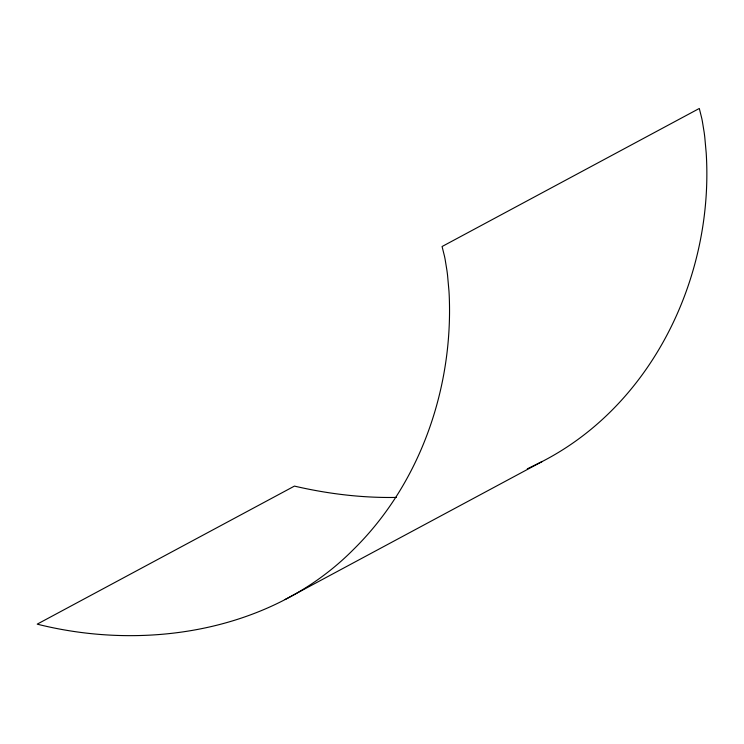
<?xml version="1.0" encoding="UTF-8"?>
<svg xmlns="http://www.w3.org/2000/svg" width="744" height="744" viewBox="0 0 744 744"><rect width="100%" height="100%" fill="white"/><g stroke="black" fill="none" stroke-linecap="round" stroke-linejoin="round"><path stroke-width="1.12" d="M285.017 599.543L542.246 461.494C651.939 404.987 712.399 278.293 706.456 157.589A251.881 157.923 61.8 0 0 706.196 152.901L704.773 137.147A172.58 108.206 61.8 0 0 704.168 132.386L702.373 121.412A107.871 67.63 61.8 0 0 701.759 118.315L699.304 108.466L442.076 246.515L444.521 256.354A107.871 67.63 61.8 0 1 445.144 259.461L446.93 270.435A172.58 108.206 61.8 0 1 447.544 275.196L448.958 290.941A251.881 157.923 61.8 0 1 449.218 295.638C453.17 388.238 420.202 483.647 353.707 549.258C272.537 631.368 146.187 651.521 37.2 624.151L294.438 486.102C327.844 493.867 362.151 498.034 396.468 497.429M542.246 461.494L527.291 468.841"/></g></svg>
